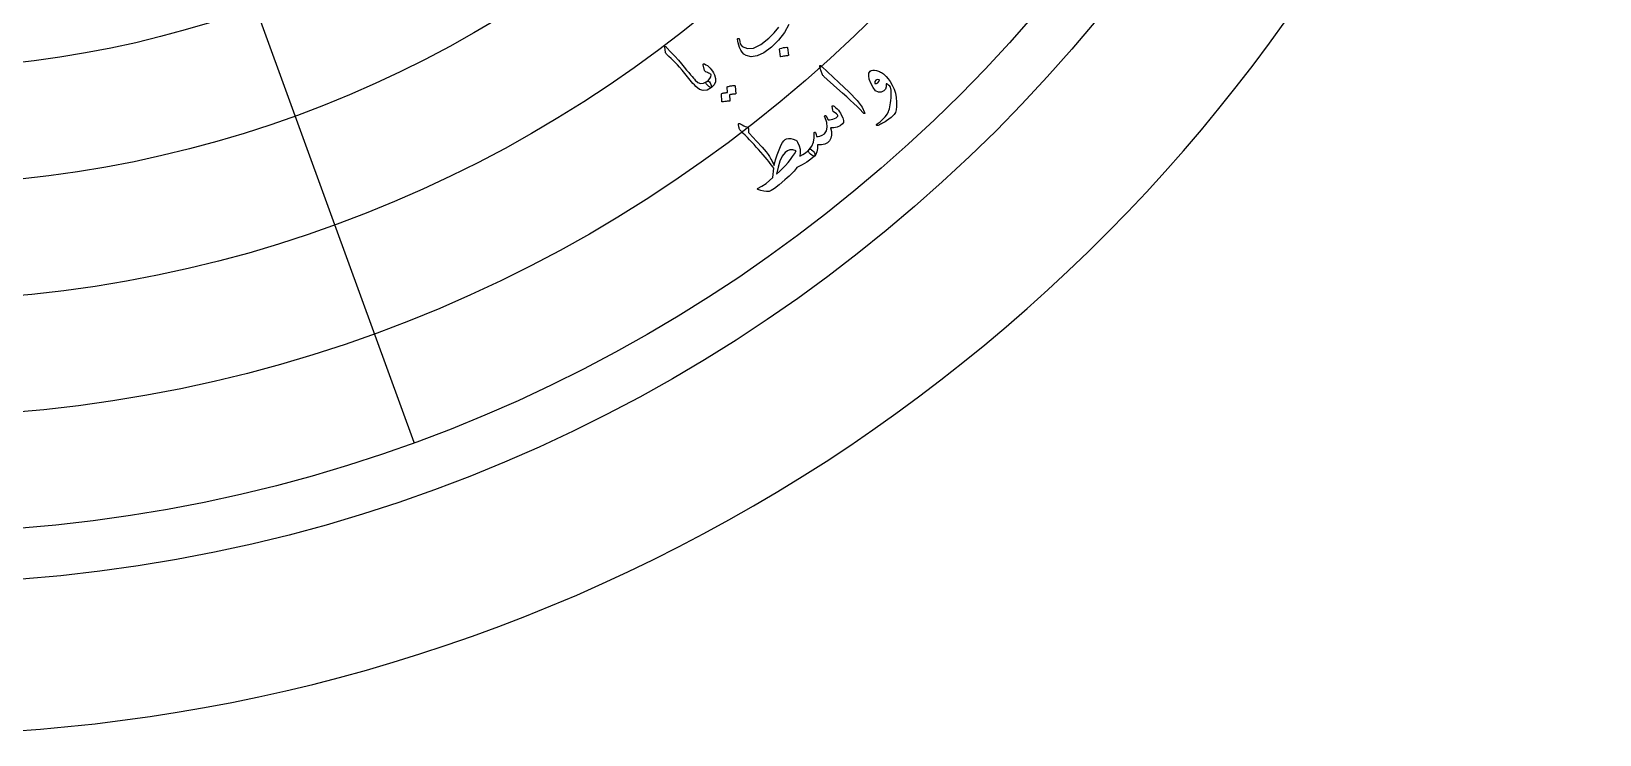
# Model space of a CAD drawing. Header units: millimetres. Extents: x -45 to 45, y -45 to 73.
# Drawn here: x 3.41 to 45, y -45 to -26.36 of the extents above; entities that cross this region are included whole.
import ezdxf

# ---------------------------------------------------------------- set-up
doc = ezdxf.new("R2010")
doc.units = ezdxf.units.MM
for name, color, linetype in [('CUT_OUTER', 1, 'Continuous'), ('ENGRAVE', 7, 'Continuous'), ('ENGRAVE_FINE', 8, 'Continuous'), ('GUIDE', 3, 'Continuous'), ('TEXT', 5, 'Continuous')]:
    doc.layers.add(name, color=color, linetype=linetype)

msp = doc.modelspace()

# ---------------------------------------------------------------- linework, layer by layer
at = {"layer": 'CUT_OUTER'}
msp.add_arc((0, -0.0002), 44.9998, 179.74001, 0.25885, dxfattribs=at)
at = {"layer": 'ENGRAVE'}
for radius in [39.65, 33.5042, 27.3585]:
    msp.add_circle((0, 0), radius, dxfattribs=at)
at = {"layer": 'ENGRAVE_FINE'}
for points in [[(11.4591, -31.4837), (9.3572, -25.7086)], [(13.5611, -37.2588), (11.4591, -31.4837)]]:
    msp.add_lwpolyline(points, dxfattribs=at)
for radius in [36.5771, 30.4314]:
    msp.add_circle((0, 0), radius, dxfattribs=at)
at = {"layer": 'GUIDE'}
msp.add_circle((0, 0), 41, dxfattribs=at)
at = {"layer": 'TEXT'}
msp.add_lwpolyline([(23.4965, -26.1721), (23.381, -26.3867), (23.2273, -26.5884), (23.0357, -26.7766), (22.8365, -26.9249), (22.6573, -27.0107), (22.499, -27.0345), (22.3619, -26.9967), (22.3062, -26.9584), (22.259, -26.9111), (22.2205, -26.8549), (22.1905, -26.7898), (22.1684, -26.7245), (22.1524, -26.6657), (22.1424, -26.6134), (22.1384, -26.5675), (22.1384, -26.5675), (22.139, -26.5559), (22.1429, -26.5479), (22.1503, -26.5436), (22.161, -26.5429), (22.1715, -26.545), (22.1792, -26.5509), (22.1843, -26.5604), (22.1866, -26.5736), (22.1943, -26.6355), (22.2088, -26.6866), (22.2301, -26.727), (22.2583, -26.7566), (22.3978, -26.8149), (22.5623, -26.799), (22.7515, -26.7083), (22.9642, -26.5421), (23.1055, -26.3998), (23.2294, -26.2503)], dxfattribs=at)
for points in [[(20.2093, -26.7775), (20.2086, -26.7696), (20.209, -26.7638), (20.2106, -26.7598), (20.2133, -26.7578), (20.2191, -26.757), (20.228, -26.7613), (20.24, -26.7705), (20.2551, -26.7846), (20.3693, -26.9062), (20.4735, -27.0196), (20.5677, -27.125), (20.6518, -27.2223), (20.7223, -27.3066), (20.7857, -27.382), (20.8418, -27.4486), (20.8908, -27.5064), (20.9325, -27.5554), (20.9667, -27.5958), (20.9935, -27.6275), (21.0129, -27.6506), (21.0832, -27.7105), (21.1582, -27.7368), (21.2379, -27.7293), (21.322, -27.6881), (21.3463, -27.6778), (21.3688, -27.6801), (21.3893, -27.6951), (21.408, -27.7228), (21.4318, -27.7707), (21.4457, -27.8073), (21.4497, -27.8326), (21.444, -27.8465), (21.3305, -27.9122), (21.2236, -27.9297), (21.1236, -27.8994), (21.0305, -27.8212), (20.993, -27.7785), (20.9556, -27.7355), (20.9186, -27.6921), (20.8818, -27.6483), (20.8451, -27.6042), (20.8085, -27.56), (20.7719, -27.5155), (20.7354, -27.4709), (20.6659, -27.3856), (20.6016, -27.31), (20.5427, -27.2441), (20.4891, -27.188), (20.4361, -27.1352), (20.3789, -27.0795), (20.3176, -27.0209), (20.252, -26.9593), (20.2408, -26.9478), (20.2324, -26.9359), (20.2267, -26.9236), (20.2238, -26.9111)], [(23.2523, -26.8301), (23.2527, -26.8262), (23.2546, -26.8223), (23.2581, -26.8185), (23.2631, -26.8149), (23.3079, -26.7991), (23.3533, -26.7879), (23.3993, -26.7813), (23.446, -26.7792), (23.4516, -26.7802), (23.4557, -26.7825), (23.4583, -26.7861), (23.4594, -26.791), (23.4896, -26.9887), (23.4893, -26.9943), (23.486, -26.9985), (23.4799, -27.001), (23.4709, -27.002), (23.4632, -27.0029), (23.4511, -27.0045), (23.4348, -27.0069), (23.4143, -27.01), (23.3893, -27.0141), (23.3596, -27.0192), (23.3252, -27.0254), (23.2861, -27.0328), (23.2805, -27.0332), (23.2766, -27.0322), (23.2744, -27.0296), (23.2739, -27.0256)], [(21.2633, -27.3939), (21.2277, -27.2472), (21.2256, -27.2297), (21.2299, -27.2195), (21.2406, -27.2166), (21.2577, -27.221), (21.2992, -27.2419), (21.3384, -27.2668), (21.3752, -27.2959), (21.4097, -27.3291), (21.4418, -27.3667), (21.4717, -27.4092), (21.4993, -27.4564), (21.5246, -27.5084), (21.5541, -27.6062), (21.5505, -27.6952), (21.5138, -27.7754), (21.444, -27.8465), (21.4306, -27.8478), (21.4084, -27.8381), (21.3774, -27.8173), (21.3376, -27.7854), (21.3187, -27.7665), (21.3059, -27.7488), (21.2994, -27.7323), (21.2991, -27.717), (21.302, -27.7088), (21.3068, -27.7013), (21.3134, -27.6944), (21.322, -27.6881), (21.3698, -27.6488), (21.4047, -27.606), (21.4266, -27.5599), (21.4355, -27.5103), (21.4352, -27.5072), (21.4335, -27.5041), (21.4305, -27.5011), (21.426, -27.4981), (21.3998, -27.4787), (21.37, -27.4615), (21.3366, -27.4463), (21.2995, -27.4333), (21.2864, -27.4277), (21.276, -27.4192), (21.2683, -27.408), (21.2633, -27.3939)], [(24.3292, -27.3395), (24.3158, -27.2896), (24.3188, -27.2651), (24.3384, -27.266), (24.3747, -27.2923), (24.8245, -27.7111), (25.1004, -27.9682), (25.3065, -28.1864), (25.4423, -28.3661), (25.5075, -28.5077), (25.5094, -28.5224), (25.5083, -28.5322), (25.504, -28.5372), (25.4968, -28.5374), (25.4886, -28.5349), (25.4799, -28.5299), (25.4707, -28.5224), (25.461, -28.5125), (25.3889, -28.4318), (25.3087, -28.3495), (25.2205, -28.2657), (25.1242, -28.1802), (25.0995, -28.1575), (25.0322, -28.0966), (24.9222, -27.9976), (24.7697, -27.8604), (24.4293, -27.558), (24.4124, -27.5408), (24.3986, -27.5234), (24.3879, -27.5058), (24.3802, -27.488)], [(25.6687, -27.7294), (25.6302, -27.6208), (25.6149, -27.5323), (25.6231, -27.4636), (25.6548, -27.4148), (25.6848, -27.3952), (25.7225, -27.3855), (25.7679, -27.3857), (25.8209, -27.3958), (25.8494, -27.4038), (25.8769, -27.4134), (25.9035, -27.4248), (25.9292, -27.4379), (25.9544, -27.4526), (25.9795, -27.4685), (26.0047, -27.4858), (26.0298, -27.5044), (26.0807, -27.5506), (26.1329, -27.6123), (26.1863, -27.6896), (26.2409, -27.7826), (26.2897, -27.8862), (26.3253, -27.9957), (26.3477, -28.1111), (26.3568, -28.2323), (26.3546, -28.3472), (26.3433, -28.4402), (26.323, -28.511), (26.294, -28.5596), (26.2551, -28.5992), (26.207, -28.6412), (26.1497, -28.6855), (26.0832, -28.732), (26.0487, -28.7546), (26.0161, -28.7748), (25.9853, -28.7925), (25.9566, -28.8078), (25.9298, -28.8211), (25.9052, -28.8326), (25.8827, -28.8424), (25.8624, -28.8505), (25.8489, -28.8537), (25.838, -28.8539), (25.8294, -28.8511), (25.8233, -28.8453), (25.8207, -28.8363), (25.8222, -28.8278), (25.828, -28.8196), (25.8381, -28.8119), (25.9177, -28.7529), (25.9896, -28.6888), (26.0538, -28.6195), (26.1103, -28.5451), (26.1255, -28.5196), (26.1396, -28.4886), (26.1528, -28.4521), (26.165, -28.4101), (26.1762, -28.3627), (26.1864, -28.3097), (26.1955, -28.2512), (26.2035, -28.1873), (26.2097, -28.1231), (26.2134, -28.0638), (26.2145, -28.0093), (26.2131, -27.9596), (26.2091, -27.9149), (26.2021, -27.8749), (26.1923, -27.8398), (26.1796, -27.8095), (26.1429, -27.7802), (26.1139, -27.7599), (26.0925, -27.7487), (26.0789, -27.7465), (26.0825, -27.8251), (26.0621, -27.888), (26.0179, -27.9351), (25.9498, -27.9662), (25.8722, -27.9687), (25.7996, -27.9299), (25.7318, -27.8501), (25.6687, -27.7294)], [(21.8632, -27.8383), (21.8637, -27.8344), (21.8658, -27.8306), (21.8694, -27.827), (21.8747, -27.8236), (21.8972, -27.8163), (21.9198, -27.81), (21.9423, -27.8048), (21.9647, -27.8007), (21.9873, -27.7977), (22.0103, -27.7958), (22.0336, -27.795), (22.0573, -27.7953), (22.0629, -27.7967), (22.0672, -27.7996), (22.0701, -27.8038), (22.0715, -27.8096), (22.0906, -28.0097), (22.0896, -28.0133), (22.0861, -28.016), (22.0802, -28.0179), (22.0717, -28.0189), (22.0653, -28.0188), (22.0554, -28.0194), (22.0421, -28.0207), (22.0255, -28.0228), (22.0052, -28.0256), (21.9811, -28.029), (21.9533, -28.0331), (21.9216, -28.0379), (21.9339, -28.1945), (21.9332, -28.2001), (21.9297, -28.204), (21.9235, -28.2062), (21.9145, -28.2067), (21.9067, -28.2072), (21.8946, -28.2081), (21.8782, -28.2096), (21.8576, -28.2116), (21.8324, -28.2142), (21.8025, -28.2177), (21.7678, -28.222), (21.7285, -28.2271), (21.7236, -28.2266), (21.7203, -28.225), (21.7186, -28.2221), (21.7185, -28.2179), (21.7075, -28.0216), (21.7081, -28.0177), (21.7102, -28.014), (21.7139, -28.0104), (21.7191, -28.007), (21.7378, -28.0002), (21.7567, -27.9944), (21.7757, -27.9897), (21.7948, -27.9862), (21.814, -27.9836), (21.8332, -27.9819), (21.8524, -27.9811), (21.8715, -27.9812)], [(25.8982, -27.642), (25.8407, -27.6346), (25.8016, -27.6485), (25.7807, -27.6838), (25.7779, -27.7405), (25.8205, -27.7376), (25.8548, -27.7202), (25.8807, -27.6883), (25.8982, -27.642)], [(24.6481, -28.3399), (24.6497, -28.3335), (24.6554, -28.3302), (24.665, -28.3302), (24.6785, -28.3332), (24.6977, -28.3418), (24.7206, -28.3579), (24.7472, -28.3815), (24.7775, -28.4127), (24.8105, -28.4494), (24.8401, -28.4873), (24.8663, -28.5267), (24.889, -28.5673), (24.9262, -28.6525), (24.9446, -28.7209), (24.9441, -28.7726), (24.9248, -28.8075), (24.8544, -28.8615), (24.7773, -28.8975), (24.6936, -28.9154), (24.6034, -28.9154), (24.6273, -29.0162), (24.6311, -29.1073), (24.6149, -29.1887), (24.5786, -29.2602), (24.5236, -29.3153), (24.451, -29.3506), (24.3609, -29.3663), (24.2534, -29.3621), (24.2555, -29.4666), (24.2434, -29.5522), (24.2173, -29.619), (24.1772, -29.6669), (24.1633, -29.6693), (24.1412, -29.6607), (24.111, -29.6411), (24.0726, -29.6103), (24.0397, -29.5759), (24.0225, -29.5448), (24.021, -29.517), (24.0352, -29.4926), (24.1084, -29.3991), (24.1545, -29.2955), (24.1733, -29.1821), (24.165, -29.059), (24.1645, -29.0523), (24.1652, -29.0466), (24.1672, -29.0419), (24.1704, -29.0382), (24.1754, -29.0349), (24.1807, -29.0329), (24.1862, -29.0323), (24.1922, -29.0331), (24.2026, -29.0419), (24.2129, -29.0629), (24.2233, -29.0961), (24.2337, -29.1416), (24.2754, -29.1484), (24.3236, -29.1389), (24.3782, -29.1131), (24.4391, -29.0707), (24.4971, -28.9967), (24.518, -28.897), (24.5016, -28.7718), (24.4479, -28.6213), (24.445, -28.6136), (24.4441, -28.6073), (24.445, -28.6021), (24.4479, -28.5983), (24.4536, -28.5942), (24.4594, -28.5917), (24.4653, -28.5907), (24.4714, -28.5913), (24.4778, -28.594), (24.4833, -28.5976), (24.4878, -28.6019), (24.4914, -28.6071), (24.5407, -28.703), (24.5797, -28.7037), (24.6212, -28.6982), (24.6652, -28.6863), (24.7116, -28.6682), (24.7533, -28.6464), (24.7812, -28.6254), (24.7953, -28.6051), (24.7956, -28.5856), (24.7843, -28.5661), (24.7618, -28.5438), (24.7283, -28.5188), (24.6837, -28.4909), (24.6764, -28.4784), (24.6681, -28.4491), (24.6587, -28.4029), (24.6481, -28.3399)], [(23.7122, -29.9635), (23.6923, -29.9943), (23.6666, -30.0281), (23.6352, -30.0647), (23.598, -30.1043), (23.5551, -30.1469), (23.5069, -30.1929), (23.4531, -30.2422), (23.3938, -30.2947), (23.2372, -30.4261), (23.1146, -30.5209), (23.0266, -30.5795), (22.9734, -30.6024), (22.905, -30.6058), (22.8321, -30.5981), (22.7547, -30.5793), (22.6727, -30.5494), (22.6618, -30.5429), (22.6576, -30.5364), (22.6601, -30.5301), (22.6694, -30.5238), (22.7855, -30.4602), (22.8919, -30.3902), (22.9883, -30.3137), (23.0748, -30.2311), (23.0987, -29.9861), (23.0725, -29.9472), (23.0414, -29.9041), (23.0054, -29.857), (22.9644, -29.8058), (22.9189, -29.7506), (22.869, -29.6916), (22.8149, -29.6288), (22.7566, -29.5623), (22.6955, -29.4935), (22.6348, -29.4262), (22.5746, -29.3604), (22.5147, -29.2961), (22.4553, -29.2333), (22.3966, -29.1722), (22.3384, -29.1129), (22.2808, -29.0552), (22.196, -28.9723), (22.1891, -28.9514), (22.183, -28.9311), (22.1775, -28.9115), (22.1727, -28.8926), (22.1685, -28.8743), (22.1647, -28.857), (22.1614, -28.8404), (22.1585, -28.8247), (22.1584, -28.8179), (22.16, -28.8118), (22.1632, -28.8064), (22.168, -28.8017), (22.1755, -28.7983), (22.1845, -28.7984), (22.1951, -28.8021), (22.2073, -28.8093), (22.2559, -28.8396), (22.3012, -28.863), (22.3431, -28.8795), (22.3817, -28.8892), (22.3999, -28.8942), (22.4133, -28.9034), (22.4219, -28.9167), (22.4256, -28.9341), (22.4275, -29.0116), (22.4283, -29.0243), (22.4318, -29.036), (22.438, -29.0467), (22.4469, -29.0566), (22.6417, -29.2675), (22.7905, -29.4319), (22.893, -29.55), (22.9492, -29.6218), (22.9663, -29.6469), (22.9841, -29.6754), (23.0027, -29.7071), (23.0221, -29.7422), (23.0426, -29.7805), (23.0644, -29.8217), (23.0874, -29.8659), (23.1117, -29.913), (23.1463, -29.7665), (23.1884, -29.6271), (23.2382, -29.4947), (23.2956, -29.3693), (23.3299, -29.3079), (23.3645, -29.261), (23.3994, -29.2285), (23.4348, -29.2103), (23.49, -29.1996), (23.5494, -29.2015), (23.613, -29.216), (23.6809, -29.2429), (23.6941, -29.2513), (23.7068, -29.263), (23.7189, -29.2779), (23.7304, -29.2961), (23.7737, -29.3908), (23.7975, -29.4843), (23.8017, -29.5768), (23.7861, -29.6682), (23.8673, -29.6214), (23.9363, -29.5762), (23.9928, -29.5327), (24.0371, -29.491), (24.0503, -29.4815), (24.0655, -29.4791), (24.083, -29.4838), (24.1026, -29.4956), (24.1369, -29.5247), (24.1622, -29.5526), (24.1784, -29.5795), (24.1856, -29.6052), (24.1872, -29.6279), (24.1867, -29.6455), (24.184, -29.6579), (24.1792, -29.6653), (24.0826, -29.7485), (23.9726, -29.8261), (23.8491, -29.8978), (23.7122, -29.9635)], [(23.4026, -29.5682), (23.3244, -29.669), (23.2605, -29.7982), (23.2106, -29.9559), (23.1744, -30.1422), (23.2595, -30.0649), (23.3386, -29.9875), (23.4118, -29.91), (23.479, -29.8325), (23.5402, -29.7551), (23.5955, -29.6782), (23.6447, -29.6018), (23.6881, -29.5259), (23.6032, -29.5019), (23.5274, -29.5009), (23.4605, -29.523), (23.4026, -29.5682)]]:
    msp.add_lwpolyline(points, close=True, dxfattribs=at)

doc.saveas('drawing.dxf')
